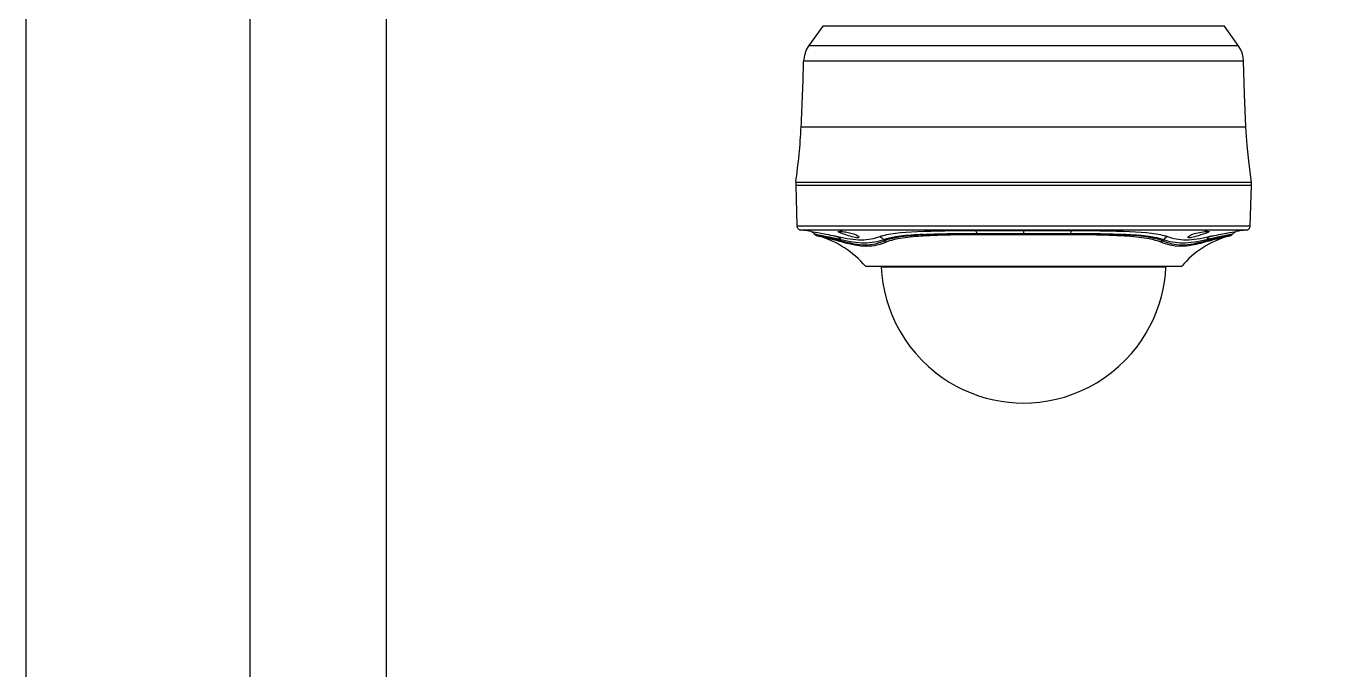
# Model space of a CAD drawing. Header units: millimetres. Extents: x 4 to 3929, y -454 to 587.
# Drawn here: x 798.4 to 877.5, y 51.2 to 90.3 of the extents above; entities that cross this region are included whole.
import ezdxf

# ---------------------------------------------------------------- set-up
doc = ezdxf.new("R2010")
doc.units = ezdxf.units.MM
doc.header["$LTSCALE"] = 10
doc.layers.add('CZ-SYMB', color=2, linetype='Continuous')
doc.layers.add('CZ-TABL-LIN1', color=4, linetype='Continuous')

msp = doc.modelspace()

# ---------------------------------------------------------------- linework, layer by layer
at = {"layer": 'CZ-SYMB'}
for p, q in [((846.842, 90.336), (845.999, 89.155)), ((872.097, 89.155), (871.253, 90.336)), ((845.197, 80.656), (845.277, 78.177)), ((845.199, 80.83), (845.199, 80.656)), ((872.819, 78.177), (872.899, 80.656)), ((872.897, 80.656), (872.897, 80.83)), ((846.616, 77.551), (846.6, 77.555)), ((847.86, 77.867), (847.9, 77.834)), ((870.195, 77.834), (870.235, 77.867)), ((871.506, 77.558), (871.496, 77.555)), ((847.937, 77.338), (847.963, 77.279)), ((850.548, 77.338), (850.588, 77.279)), ((867.547, 77.338), (867.507, 77.279)), ((870.158, 77.338), (870.133, 77.279)), ((850.398, 75.722), (850.4, 75.68)), ((867.696, 75.68), (867.698, 75.722))]:
    msp.add_line(p, q, dxfattribs=at)
for points in [[(871.253, 90.336), (871.235, 90.336), (871.181, 90.336), (871.092, 90.336), (870.968, 90.336), (870.808, 90.336), (870.614, 90.336), (870.386, 90.336), (870.125, 90.336), (869.831, 90.336), (869.506, 90.336), (869.15, 90.336), (868.764, 90.336), (868.35, 90.336), (867.909, 90.336), (867.441, 90.336), (866.949, 90.336), (866.434, 90.336), (865.897, 90.336), (865.34, 90.336), (864.765, 90.336), (864.173, 90.336), (863.565, 90.336), (862.945, 90.336), (862.313, 90.336), (861.671, 90.336), (861.022, 90.336), (860.367, 90.336), (859.708, 90.336), (859.048, 90.336), (858.387, 90.336), (857.728, 90.336), (857.073, 90.336), (856.424, 90.336), (855.782, 90.336), (855.15, 90.336), (854.53, 90.336), (853.923, 90.336), (853.331, 90.336), (852.755, 90.336), (852.198, 90.336), (851.661, 90.336), (851.146, 90.336), (850.654, 90.336), (850.187, 90.336), (849.745, 90.336), (849.331, 90.336), (848.945, 90.336), (848.589, 90.336), (848.264, 90.336), (847.97, 90.336), (847.709, 90.336), (847.481, 90.336), (847.287, 90.336), (847.128, 90.336), (847.003, 90.336), (846.914, 90.336), (846.86, 90.336), (846.842, 90.336)], [(845.999, 89.155), (845.864, 88.932), (845.765, 88.696), (845.703, 88.448), (845.677, 88.188)], [(845.999, 89.155), (846.015, 89.155), (846.062, 89.155), (846.141, 89.155), (846.251, 89.155), (846.391, 89.155), (846.561, 89.155), (846.762, 89.155), (846.992, 89.155), (847.252, 89.155), (847.54, 89.155), (847.856, 89.155), (848.199, 89.155), (848.568, 89.155), (848.961, 89.155), (849.379, 89.155), (849.821, 89.155), (850.285, 89.155), (850.77, 89.155), (851.275, 89.155), (851.799, 89.155), (852.34, 89.155), (852.897, 89.155), (853.469, 89.155), (854.054, 89.155), (854.652, 89.155), (855.26, 89.155), (855.877, 89.155), (856.502, 89.155), (857.133, 89.155), (857.769, 89.155), (858.407, 89.155), (859.048, 89.155), (859.688, 89.155), (860.327, 89.155), (860.962, 89.155), (861.593, 89.155), (862.218, 89.155), (862.835, 89.155), (863.444, 89.155), (864.041, 89.155), (864.627, 89.155), (865.198, 89.155), (865.756, 89.155), (866.297, 89.155), (866.82, 89.155), (867.325, 89.155), (867.81, 89.155), (868.274, 89.155), (868.716, 89.155), (869.134, 89.155), (869.528, 89.155), (869.896, 89.155), (870.239, 89.155), (870.555, 89.155), (870.843, 89.155), (871.103, 89.155), (871.364, 89.155), (871.586, 89.155), (871.768, 89.155), (871.911, 89.155), (872.014, 89.155), (872.075, 89.155), (872.096, 89.155)], [(872.418, 88.188), (872.392, 88.448), (872.33, 88.696), (872.231, 88.932), (872.096, 89.155)], [(872.418, 88.188), (872.403, 88.188), (872.358, 88.188), (872.285, 88.188), (872.185, 88.188), (872.06, 88.188), (871.911, 88.188), (871.741, 88.188), (871.551, 88.188), (871.343, 88.188), (871.119, 88.188), (870.879, 88.188), (870.627, 88.188), (870.37, 88.188), (870.091, 88.188), (869.791, 88.188), (869.467, 88.188), (869.121, 88.188), (868.751, 88.188), (868.358, 88.188), (867.941, 88.188), (867.501, 88.188), (867.038, 88.188), (866.552, 88.188), (866.044, 88.188), (865.516, 88.188), (864.967, 88.188), (864.399, 88.188), (863.813, 88.188), (863.212, 88.188), (862.596, 88.188), (861.968, 88.188), (861.33, 88.188), (860.684, 88.188), (860.032, 88.188), (859.376, 88.188), (858.719, 88.188), (858.063, 88.188), (857.411, 88.188), (856.765, 88.188), (856.127, 88.188), (855.499, 88.188), (854.883, 88.188), (854.282, 88.188), (853.697, 88.188), (853.129, 88.188), (852.58, 88.188), (852.051, 88.188), (851.543, 88.188), (851.057, 88.188), (850.594, 88.188), (850.154, 88.188), (849.737, 88.188), (849.344, 88.188), (848.974, 88.188), (848.628, 88.188), (848.305, 88.188), (848.004, 88.188), (847.725, 88.188), (847.468, 88.188), (847.216, 88.188), (846.976, 88.188), (846.752, 88.188), (846.544, 88.188), (846.354, 88.188), (846.184, 88.188), (846.035, 88.188), (845.91, 88.188), (845.811, 88.188), (845.737, 88.188), (845.692, 88.188), (845.677, 88.188)], [(872.566, 84.206), (872.478, 86.197), (872.418, 88.189)], [(845.529, 84.206), (845.547, 84.206), (845.601, 84.206), (845.691, 84.206), (845.815, 84.206), (845.975, 84.206), (846.17, 84.206), (846.399, 84.206), (846.661, 84.206), (846.956, 84.206), (847.283, 84.206), (847.642, 84.206), (848.03, 84.206), (848.448, 84.206), (848.894, 84.206), (849.367, 84.206), (849.865, 84.206), (850.388, 84.206), (850.934, 84.206), (851.501, 84.206), (852.089, 84.206), (852.695, 84.206), (853.317, 84.206), (853.955, 84.206), (854.606, 84.206), (855.27, 84.206), (855.943, 84.206), (856.624, 84.206), (857.312, 84.206), (858.004, 84.206), (858.7, 84.206), (859.396, 84.206), (860.091, 84.206), (860.783, 84.206), (861.471, 84.206), (862.152, 84.206), (862.826, 84.206), (863.489, 84.206), (864.14, 84.206), (864.778, 84.206), (865.401, 84.206), (866.006, 84.206), (866.594, 84.206), (867.161, 84.206), (867.707, 84.206), (868.23, 84.206), (868.728, 84.206), (869.201, 84.206), (869.647, 84.206), (870.065, 84.206), (870.454, 84.206), (870.812, 84.206), (871.139, 84.206), (871.434, 84.206), (871.697, 84.206), (871.925, 84.206), (872.12, 84.206), (872.28, 84.206), (872.405, 84.206), (872.494, 84.206), (872.548, 84.206), (872.566, 84.206)], [(872.897, 80.83), (872.75, 81.951), (872.64, 83.077), (872.566, 84.206)], [(845.197, 80.656), (845.214, 80.656), (845.268, 80.656), (845.356, 80.656), (845.48, 80.656), (845.639, 80.656), (845.831, 80.656), (846.058, 80.656), (846.319, 80.656), (846.612, 80.656), (846.937, 80.656), (847.293, 80.656), (847.679, 80.656), (848.094, 80.656), (848.538, 80.656), (849.008, 80.656), (849.504, 80.656), (850.025, 80.656), (850.569, 80.656), (851.135, 80.656), (851.721, 80.656), (852.325, 80.656), (852.947, 80.656), (853.585, 80.656), (854.237, 80.656), (854.901, 80.656), (855.576, 80.656), (856.259, 80.656), (856.95, 80.656), (857.646, 80.656), (858.346, 80.656), (859.048, 80.656)], [(845.199, 80.83), (845.216, 80.83), (845.27, 80.83), (845.358, 80.83), (845.482, 80.83), (845.641, 80.83), (845.834, 80.83), (846.061, 80.83), (846.321, 80.83), (846.614, 80.83), (846.939, 80.83), (847.295, 80.83), (847.681, 80.83), (848.096, 80.83), (848.54, 80.83), (849.01, 80.83), (849.506, 80.83), (850.027, 80.83), (850.571, 80.83), (851.136, 80.83), (851.722, 80.83), (852.327, 80.83), (852.949, 80.83), (853.586, 80.83), (854.238, 80.83), (854.902, 80.83), (855.576, 80.83), (856.26, 80.83), (856.951, 80.83), (857.647, 80.83), (858.346, 80.83), (859.048, 80.83), (859.749, 80.83), (860.449, 80.83), (861.145, 80.83), (861.835, 80.83), (862.519, 80.83), (863.193, 80.83), (863.857, 80.83), (864.509, 80.83), (865.147, 80.83), (865.769, 80.83), (866.373, 80.83), (866.959, 80.83), (867.525, 80.83), (868.068, 80.83), (868.589, 80.83), (869.085, 80.83), (869.556, 80.83), (869.999, 80.83), (870.414, 80.83), (870.8, 80.83), (871.156, 80.83), (871.481, 80.83), (871.774, 80.83), (872.034, 80.83), (872.261, 80.83), (872.454, 80.83), (872.613, 80.83), (872.737, 80.83), (872.825, 80.83), (872.879, 80.83), (872.897, 80.83)], [(859.048, 80.656), (859.749, 80.656), (860.449, 80.656), (861.145, 80.656), (861.836, 80.656), (862.519, 80.656), (863.194, 80.656), (863.858, 80.656), (864.51, 80.656), (865.147, 80.656), (865.769, 80.656), (866.374, 80.656), (866.96, 80.656), (867.525, 80.656), (868.069, 80.656), (868.59, 80.656), (869.086, 80.656), (869.557, 80.656), (870, 80.656), (870.416, 80.656), (870.802, 80.656), (871.158, 80.656), (871.483, 80.656), (871.776, 80.656), (872.036, 80.656), (872.263, 80.656), (872.456, 80.656), (872.615, 80.656), (872.739, 80.656), (872.827, 80.656), (872.881, 80.656), (872.899, 80.656)], [(845.277, 78.178), (845.282, 78.132), (845.295, 78.089), (845.318, 78.046), (845.348, 78.007), (845.385, 77.975), (845.427, 77.95), (845.469, 77.935), (845.515, 77.927)], [(845.277, 78.178), (845.293, 78.178), (845.343, 78.178), (845.426, 78.178), (845.542, 78.178), (845.69, 78.178), (845.87, 78.178), (846.082, 78.178), (846.325, 78.178), (846.599, 78.178), (846.903, 78.178), (847.236, 78.178), (847.598, 78.178), (847.987, 78.178), (848.403, 78.178), (848.844, 78.178), (849.31, 78.178), (849.8, 78.178), (850.312, 78.178), (850.845, 78.178), (851.397, 78.178), (851.968, 78.178), (852.556, 78.178), (853.16, 78.178), (853.778, 78.178), (854.408, 78.178), (855.05, 78.178), (855.702, 78.178), (856.361, 78.178), (857.027, 78.178), (857.698, 78.178), (858.372, 78.178), (859.048, 78.178)], [(859.048, 77.927), (858.552, 77.927), (858.047, 77.927), (857.534, 77.927), (857.012, 77.927), (856.484, 77.927), (855.951, 77.927), (855.413, 77.927), (854.872, 77.927), (854.329, 77.927), (853.787, 77.927), (853.247, 77.927), (852.711, 77.927), (852.181, 77.927), (851.658, 77.927), (851.146, 77.927), (850.645, 77.927), (850.158, 77.927), (849.686, 77.927), (849.233, 77.927), (848.799, 77.927), (848.387, 77.927), (847.998, 77.927), (847.634, 77.927), (847.297, 77.927), (846.986, 77.927), (846.704, 77.927), (846.452, 77.927), (846.229, 77.927), (846.037, 77.927), (845.875, 77.927), (845.743, 77.927), (845.642, 77.927), (845.571, 77.927), (845.529, 77.927), (845.515, 77.927)], [(846.143, 77.841), (846.191, 77.82), (846.254, 77.77), (846.332, 77.692)], [(846.143, 77.841), (846.376, 77.8), (846.538, 77.772), (846.728, 77.739), (846.944, 77.699), (847.186, 77.653), (847.317, 77.627), (847.454, 77.599), (847.525, 77.584), (847.597, 77.569), (847.634, 77.561), (847.671, 77.553), (847.708, 77.545), (847.746, 77.536)], [(846.329, 77.695), (846.399, 77.647), (846.468, 77.599)], [(846.329, 77.694), (846.344, 77.684), (846.353, 77.68), (846.365, 77.676), (846.373, 77.673), (846.382, 77.67)], [(846.382, 77.67), (846.409, 77.64), (846.442, 77.614), (846.468, 77.6)], [(846.382, 77.67), (846.384, 77.669), (846.387, 77.668), (846.39, 77.667), (846.393, 77.666), (846.396, 77.665), (846.399, 77.664), (846.403, 77.663), (846.407, 77.662), (846.411, 77.661), (846.416, 77.659), (846.42, 77.658), (846.425, 77.656), (846.431, 77.655), (846.436, 77.653), (846.442, 77.652), (846.448, 77.65), (846.455, 77.648), (846.462, 77.646), (846.492, 77.638), (846.526, 77.63), (846.551, 77.624), (846.578, 77.618), (846.644, 77.602), (846.718, 77.585), (846.811, 77.563), (846.913, 77.54), (846.965, 77.528), (847.018, 77.515), (847.073, 77.502), (847.131, 77.489), (847.189, 77.475), (847.249, 77.461), (847.313, 77.445), (847.379, 77.429), (847.444, 77.413), (847.511, 77.397), (847.583, 77.379), (847.657, 77.36), (847.693, 77.35), (847.73, 77.341), (847.768, 77.331), (847.805, 77.321), (847.821, 77.317), (847.837, 77.313), (847.86, 77.307), (847.882, 77.301), (847.905, 77.295), (847.928, 77.289), (847.945, 77.284), (847.963, 77.279)], [(847.937, 77.338), (847.924, 77.341), (847.911, 77.343), (847.884, 77.35), (847.857, 77.357), (847.818, 77.366), (847.78, 77.375), (847.705, 77.392), (847.631, 77.409), (847.49, 77.44), (847.357, 77.469), (847.112, 77.519), (846.899, 77.561), (846.719, 77.596), (846.572, 77.626), (846.511, 77.639), (846.459, 77.65), (846.439, 77.655), (846.421, 77.659), (846.401, 77.665), (846.382, 77.67)], [(846.468, 77.599), (846.545, 77.572), (846.64, 77.544)], [(848.039, 77.188), (847.96, 77.21), (847.882, 77.232), (847.812, 77.251), (847.743, 77.269), (847.606, 77.305), (847.475, 77.338), (847.236, 77.398), (847.026, 77.448), (846.933, 77.471), (846.848, 77.492), (846.772, 77.51), (846.704, 77.527), (846.616, 77.551)], [(847.746, 77.536), (847.844, 77.515), (847.942, 77.494), (848.038, 77.474), (848.132, 77.455), (848.318, 77.42), (848.5, 77.391), (848.677, 77.367), (848.849, 77.349), (849.017, 77.338), (849.179, 77.335), (849.337, 77.339), (849.49, 77.349), (849.638, 77.367), (849.782, 77.39), (849.92, 77.42), (850.054, 77.455), (850.119, 77.474), (850.182, 77.494), (850.245, 77.515), (850.308, 77.536)], [(847.746, 77.536), (847.856, 77.457), (847.937, 77.338)], [(847.852, 77.845), (847.907, 77.844), (847.974, 77.84), (848.052, 77.833), (848.138, 77.823), (848.219, 77.812), (848.303, 77.799), (848.388, 77.783), (848.473, 77.765), (848.628, 77.725), (848.768, 77.678), (848.877, 77.632), (848.961, 77.585), (849.011, 77.547), (849.039, 77.513), (849.046, 77.487), (849.034, 77.467), (849.004, 77.456), (848.956, 77.452), (848.889, 77.457), (848.809, 77.471), (848.719, 77.492), (848.621, 77.519), (848.52, 77.549), (848.416, 77.582), (848.314, 77.616), (848.213, 77.65), (848.118, 77.683), (848.03, 77.714), (847.951, 77.742), (847.884, 77.767), (847.83, 77.789), (847.791, 77.808), (847.77, 77.824), (847.771, 77.835), (847.798, 77.843), (847.852, 77.845)], [(848.028, 77.834), (847.984, 77.834), (847.959, 77.834), (847.938, 77.834), (847.921, 77.834), (847.909, 77.834), (847.902, 77.834), (847.9, 77.834)], [(850.308, 77.536), (850.319, 77.541), (850.331, 77.545), (850.343, 77.549), (850.355, 77.553), (850.379, 77.561), (850.404, 77.569), (850.454, 77.584), (850.507, 77.599), (850.617, 77.627), (850.733, 77.653), (850.986, 77.699), (851.264, 77.739), (851.566, 77.772), (851.892, 77.8), (852.24, 77.823), (852.609, 77.842), (852.997, 77.857), (853.403, 77.87), (853.613, 77.875), (853.826, 77.879), (854.043, 77.883), (854.264, 77.887), (854.568, 77.891), (854.877, 77.894), (855.187, 77.896), (855.502, 77.898), (855.816, 77.899), (856.132, 77.899)], [(850.308, 77.536), (850.441, 77.457), (850.548, 77.338)], [(852.97, 77.66), (852.864, 77.655), (852.759, 77.649), (852.672, 77.645), (852.585, 77.64), (852.4, 77.628), (852.221, 77.616), (852.047, 77.602), (851.879, 77.587), (851.717, 77.57), (851.561, 77.552), (851.268, 77.511), (851.001, 77.462), (850.877, 77.434), (850.761, 77.404), (850.705, 77.389), (850.651, 77.372), (850.599, 77.355), (850.548, 77.338)], [(850.588, 77.279), (850.653, 77.305), (850.719, 77.33), (850.771, 77.348), (850.825, 77.365), (850.924, 77.394), (851.028, 77.421), (851.289, 77.479), (851.576, 77.528), (851.774, 77.555), (851.983, 77.58), (852.103, 77.593), (852.227, 77.605), (852.425, 77.623), (852.631, 77.638), (852.799, 77.649), (852.97, 77.66)], [(853.059, 77.57), (852.931, 77.562), (852.805, 77.554), (852.682, 77.545), (852.561, 77.536), (852.442, 77.526), (852.326, 77.515), (852.156, 77.498), (851.993, 77.479), (851.834, 77.459), (851.681, 77.437), (851.396, 77.388), (851.136, 77.33), (851.015, 77.299), (850.902, 77.264), (850.847, 77.246), (850.795, 77.228), (850.745, 77.208), (850.696, 77.188)], [(852.97, 77.66), (852.984, 77.661), (852.998, 77.661), (853.017, 77.662), (853.036, 77.663), (853.06, 77.664), (853.083, 77.666), (853.112, 77.667), (853.141, 77.668), (853.175, 77.67), (853.209, 77.672), (853.248, 77.673), (853.287, 77.675), (853.331, 77.677), (853.375, 77.679), (853.425, 77.681), (853.475, 77.683), (853.53, 77.685), (853.585, 77.687), (853.646, 77.689), (853.707, 77.691), (853.802, 77.694), (853.898, 77.697), (853.995, 77.7), (854.094, 77.702), (854.193, 77.705), (854.294, 77.707), (854.396, 77.709), (854.499, 77.711), (854.544, 77.712), (854.59, 77.713), (854.635, 77.714), (854.68, 77.714), (854.725, 77.715), (854.77, 77.716), (854.815, 77.717), (854.859, 77.717), (854.904, 77.718), (854.948, 77.718), (854.992, 77.719), (855.037, 77.72), (855.08, 77.72), (855.124, 77.721), (855.168, 77.721), (855.211, 77.722), (855.255, 77.722), (855.298, 77.722), (855.341, 77.723), (855.384, 77.723), (855.427, 77.724), (855.469, 77.724), (855.511, 77.724), (855.554, 77.725), (855.596, 77.725), (855.638, 77.725), (855.679, 77.725), (855.721, 77.725), (855.762, 77.726), (855.803, 77.726), (855.844, 77.726), (855.885, 77.726), (855.925, 77.726), (855.966, 77.726), (856.006, 77.726), (856.046, 77.726), (856.085, 77.727), (856.125, 77.727), (856.164, 77.727), (856.203, 77.727)], [(852.97, 77.66), (853.01, 77.604), (853.059, 77.57)], [(856.234, 77.644), (856.216, 77.644), (856.197, 77.644), (856.179, 77.644), (856.16, 77.644), (856.142, 77.644), (856.124, 77.644), (856.105, 77.644), (856.087, 77.644), (856.068, 77.644), (856.05, 77.644), (856.032, 77.644), (856.013, 77.644), (855.995, 77.644), (855.976, 77.644), (855.958, 77.644), (855.94, 77.643), (855.921, 77.643), (855.903, 77.643), (855.885, 77.643), (855.866, 77.643), (855.848, 77.643), (855.829, 77.643), (855.811, 77.643), (855.793, 77.643), (855.774, 77.643), (855.756, 77.643), (855.738, 77.643), (855.719, 77.642), (855.701, 77.642), (855.683, 77.642), (855.664, 77.642), (855.646, 77.642), (855.628, 77.642), (855.609, 77.642), (855.591, 77.641), (855.573, 77.641), (855.555, 77.641), (855.536, 77.641), (855.518, 77.641), (855.5, 77.641), (855.481, 77.641), (855.463, 77.64), (855.445, 77.64), (855.427, 77.64), (855.408, 77.64), (855.39, 77.64), (855.372, 77.64), (855.354, 77.639), (855.335, 77.639), (855.317, 77.639), (855.299, 77.639), (855.281, 77.639), (855.263, 77.638), (855.245, 77.638), (855.226, 77.638), (855.208, 77.638), (855.19, 77.637), (855.172, 77.637), (855.154, 77.637), (855.136, 77.637), (855.118, 77.636), (855.099, 77.636), (855.081, 77.636), (855.063, 77.636), (855.045, 77.635), (855.027, 77.635), (855.009, 77.635), (854.991, 77.635), (854.973, 77.634), (854.955, 77.634), (854.937, 77.634), (854.919, 77.634), (854.901, 77.633), (854.883, 77.633), (854.865, 77.633), (854.847, 77.632), (854.829, 77.632), (854.811, 77.632), (854.793, 77.631), (854.775, 77.631), (854.757, 77.631), (854.739, 77.63), (854.721, 77.63), (854.704, 77.63), (854.686, 77.629), (854.668, 77.629), (854.65, 77.629), (854.632, 77.628), (854.614, 77.628), (854.597, 77.627), (854.579, 77.627), (854.561, 77.627), (854.524, 77.626), (854.488, 77.625), (854.451, 77.624), (854.415, 77.623), (854.379, 77.622), (854.342, 77.622), (854.306, 77.621), (854.27, 77.62), (854.234, 77.619), (854.199, 77.618), (854.163, 77.617), (854.128, 77.616), (854.092, 77.615), (854.057, 77.614), (854.022, 77.612), (853.987, 77.611), (853.952, 77.61), (853.917, 77.609), (853.882, 77.608), (853.848, 77.607), (853.813, 77.605), (853.779, 77.604), (853.745, 77.603), (853.711, 77.602), (853.677, 77.6), (853.643, 77.599), (853.609, 77.597), (853.576, 77.596), (853.542, 77.595), (853.509, 77.593), (853.476, 77.592), (853.443, 77.59), (853.41, 77.589), (853.378, 77.587), (853.345, 77.586), (853.313, 77.584), (853.28, 77.582), (853.248, 77.581), (853.216, 77.579), (853.184, 77.577), (853.153, 77.576), (853.121, 77.574), (853.09, 77.572), (853.059, 77.57)], [(856.132, 77.899), (856.157, 77.899), (856.182, 77.899), (856.211, 77.899), (856.24, 77.899), (856.272, 77.899), (856.305, 77.899), (856.341, 77.899), (856.378, 77.899), (856.418, 77.899), (856.458, 77.899), (856.502, 77.899), (856.546, 77.899), (856.593, 77.899), (856.641, 77.899), (856.692, 77.899), (856.743, 77.899), (856.798, 77.899), (856.853, 77.899), (856.959, 77.899), (857.064, 77.899), (857.16, 77.899), (857.256, 77.899), (857.342, 77.899), (857.428, 77.899), (857.504, 77.899), (857.581, 77.899), (857.634, 77.899), (857.688, 77.899), (857.742, 77.899), (857.795, 77.899), (857.848, 77.899), (857.902, 77.899), (857.955, 77.899), (858.008, 77.899), (858.061, 77.899), (858.114, 77.899), (858.166, 77.899), (858.219, 77.899), (858.272, 77.899), (858.324, 77.899), (858.376, 77.899), (858.429, 77.899), (858.481, 77.899), (858.533, 77.899), (858.585, 77.899), (858.637, 77.899), (858.688, 77.899), (858.74, 77.899), (858.792, 77.899), (858.843, 77.899), (858.894, 77.899), (858.946, 77.899), (858.997, 77.899), (859.048, 77.899)], [(856.132, 77.899), (856.171, 77.843), (856.203, 77.727)], [(856.203, 77.727), (856.229, 77.727), (856.256, 77.727), (856.285, 77.727), (856.314, 77.727), (856.346, 77.727), (856.378, 77.727), (856.414, 77.727), (856.449, 77.727), (856.487, 77.727), (856.525, 77.727), (856.566, 77.727), (856.607, 77.727), (856.651, 77.727), (856.695, 77.727), (856.742, 77.727), (856.789, 77.727), (856.839, 77.727), (856.889, 77.727), (856.942, 77.727), (856.995, 77.727), (857.051, 77.727), (857.107, 77.727), (857.166, 77.727), (857.226, 77.727), (857.288, 77.727), (857.35, 77.727), (857.415, 77.727), (857.48, 77.727), (857.548, 77.727), (857.617, 77.727), (857.687, 77.727), (857.758, 77.727), (857.826, 77.727), (857.895, 77.727), (857.962, 77.727), (858.028, 77.727), (858.093, 77.727), (858.157, 77.727), (858.22, 77.727), (858.283, 77.727), (858.343, 77.727), (858.404, 77.727), (858.463, 77.727), (858.522, 77.727), (858.578, 77.727), (858.635, 77.727), (858.689, 77.727), (858.744, 77.727), (858.797, 77.727), (858.849, 77.727), (858.9, 77.727), (858.951, 77.727), (858.999, 77.727), (859.048, 77.727)], [(856.203, 77.727), (856.217, 77.674), (856.234, 77.644)], [(859.048, 77.644), (859.021, 77.644), (858.995, 77.644), (858.968, 77.644), (858.942, 77.644), (858.915, 77.644), (858.888, 77.644), (858.862, 77.644), (858.835, 77.644), (858.808, 77.644), (858.781, 77.644), (858.755, 77.644), (858.728, 77.644), (858.701, 77.644), (858.674, 77.644), (858.647, 77.644), (858.62, 77.644), (858.593, 77.644), (858.566, 77.644), (858.539, 77.644), (858.512, 77.644), (858.485, 77.644), (858.458, 77.644), (858.431, 77.644), (858.404, 77.644), (858.377, 77.644), (858.349, 77.644), (858.322, 77.644), (858.295, 77.644), (858.268, 77.644), (858.24, 77.644), (858.213, 77.644), (858.186, 77.644), (858.158, 77.644), (858.131, 77.644), (858.103, 77.644), (858.076, 77.644), (858.048, 77.644), (858.021, 77.644), (857.993, 77.644), (857.965, 77.644), (857.938, 77.644), (857.91, 77.644), (857.882, 77.644), (857.855, 77.644), (857.827, 77.644), (857.799, 77.644), (857.771, 77.644), (857.744, 77.644), (857.716, 77.644), (857.688, 77.644), (857.66, 77.644), (857.632, 77.644), (857.588, 77.644), (857.544, 77.644), (857.471, 77.644), (857.398, 77.644), (857.296, 77.644), (857.194, 77.644), (857.062, 77.644), (856.93, 77.644), (856.853, 77.644), (856.776, 77.644), (856.707, 77.644), (856.638, 77.644), (856.576, 77.644), (856.514, 77.644), (856.46, 77.644), (856.406, 77.644), (856.359, 77.644), (856.312, 77.644), (856.273, 77.644), (856.234, 77.644)], [(859.048, 78.178), (859.723, 78.178), (860.397, 78.178), (861.068, 78.178), (861.734, 78.178), (862.394, 78.178), (863.045, 78.178), (863.687, 78.178), (864.318, 78.178), (864.935, 78.178), (865.539, 78.178), (866.127, 78.178), (866.698, 78.178), (867.251, 78.178), (867.784, 78.178), (868.296, 78.178), (868.785, 78.178), (869.251, 78.178), (869.692, 78.178), (870.108, 78.178), (870.497, 78.178), (870.859, 78.178), (871.192, 78.178), (871.496, 78.178), (871.77, 78.178), (872.014, 78.178), (872.225, 78.178), (872.405, 78.178), (872.553, 78.178), (872.669, 78.178), (872.752, 78.178), (872.802, 78.178), (872.819, 78.178)], [(872.581, 77.927), (872.567, 77.927), (872.524, 77.927), (872.453, 77.927), (872.352, 77.927), (872.22, 77.927), (872.058, 77.927), (871.866, 77.927), (871.643, 77.927), (871.39, 77.927), (871.109, 77.927), (870.798, 77.927), (870.46, 77.927), (870.096, 77.927), (869.708, 77.927), (869.296, 77.927), (868.862, 77.927), (868.409, 77.927), (867.937, 77.927), (867.45, 77.927), (866.949, 77.927), (866.436, 77.927), (865.914, 77.927), (865.384, 77.927), (864.847, 77.927), (864.308, 77.927), (863.766, 77.927), (863.223, 77.927), (862.682, 77.927), (862.144, 77.927), (861.611, 77.927), (861.083, 77.927), (860.561, 77.927), (860.048, 77.927), (859.543, 77.927), (859.048, 77.927)], [(859.048, 77.899), (859.07, 77.899), (859.092, 77.899), (859.124, 77.899), (859.156, 77.899), (859.198, 77.899), (859.24, 77.899), (859.292, 77.899), (859.344, 77.899), (859.407, 77.899), (859.469, 77.899), (859.542, 77.899), (859.615, 77.899), (859.699, 77.899), (859.782, 77.899), (859.882, 77.899), (859.981, 77.899), (860.076, 77.899), (860.17, 77.899), (860.259, 77.899), (860.348, 77.899), (860.431, 77.899), (860.515, 77.899), (860.565, 77.899), (860.616, 77.899), (860.667, 77.899), (860.718, 77.899), (860.77, 77.899), (860.821, 77.899), (860.872, 77.899), (860.923, 77.899), (860.975, 77.899), (861.026, 77.899), (861.078, 77.899), (861.129, 77.899), (861.181, 77.899), (861.233, 77.899), (861.285, 77.899), (861.337, 77.899), (861.388, 77.899), (861.44, 77.899), (861.493, 77.899), (861.545, 77.899), (861.597, 77.899), (861.649, 77.899), (861.701, 77.899), (861.754, 77.899), (861.806, 77.899), (861.858, 77.899), (861.911, 77.899), (861.963, 77.899)], [(859.048, 77.899), (859.048, 77.843), (859.048, 77.727)], [(859.048, 77.727), (859.048, 77.674), (859.048, 77.644)], [(859.048, 77.727), (859.075, 77.727), (859.102, 77.727), (859.13, 77.727), (859.157, 77.727), (859.186, 77.727), (859.214, 77.727), (859.243, 77.727), (859.273, 77.727), (859.303, 77.727), (859.332, 77.727), (859.363, 77.727), (859.394, 77.727), (859.425, 77.727), (859.456, 77.727), (859.488, 77.727), (859.52, 77.727), (859.553, 77.727), (859.586, 77.727), (859.619, 77.727), (859.653, 77.727), (859.687, 77.727), (859.721, 77.727), (859.755, 77.727), (859.79, 77.727), (859.826, 77.727), (859.861, 77.727), (859.897, 77.727), (859.934, 77.727), (859.97, 77.727), (860.007, 77.727), (860.045, 77.727), (860.083, 77.727), (860.121, 77.727), (860.159, 77.727), (860.198, 77.727), (860.237, 77.727), (860.276, 77.727), (860.316, 77.727), (860.356, 77.727), (860.397, 77.727), (860.438, 77.727), (860.479, 77.727), (860.579, 77.727), (860.679, 77.727), (860.773, 77.727), (860.867, 77.727), (860.954, 77.727), (861.041, 77.727), (861.121, 77.727), (861.201, 77.727), (861.275, 77.727), (861.349, 77.727), (861.416, 77.727), (861.484, 77.727), (861.544, 77.727), (861.605, 77.727), (861.659, 77.727), (861.714, 77.727), (861.762, 77.727), (861.809, 77.727), (861.851, 77.727), (861.892, 77.727)], [(861.861, 77.644), (861.836, 77.644), (861.811, 77.644), (861.783, 77.644), (861.754, 77.644), (861.722, 77.644), (861.69, 77.644), (861.655, 77.644), (861.62, 77.644), (861.581, 77.644), (861.542, 77.644), (861.5, 77.644), (861.458, 77.644), (861.413, 77.644), (861.367, 77.644), (861.318, 77.644), (861.27, 77.644), (861.218, 77.644), (861.165, 77.644), (861.062, 77.644), (860.958, 77.644), (860.865, 77.644), (860.772, 77.644), (860.69, 77.644), (860.607, 77.644), (860.535, 77.644), (860.463, 77.644), (860.407, 77.644), (860.352, 77.644), (860.296, 77.644), (860.241, 77.644), (860.185, 77.644), (860.13, 77.644), (860.075, 77.644), (860.02, 77.644), (859.965, 77.644), (859.91, 77.644), (859.855, 77.644), (859.8, 77.644), (859.746, 77.644), (859.691, 77.644), (859.637, 77.644), (859.583, 77.644), (859.529, 77.644), (859.475, 77.644), (859.421, 77.644), (859.367, 77.644), (859.314, 77.644), (859.26, 77.644), (859.207, 77.644), (859.154, 77.644), (859.101, 77.644), (859.048, 77.644)], [(861.892, 77.727), (861.878, 77.674), (861.861, 77.644)], [(864.976, 77.574), (864.959, 77.575), (864.942, 77.576), (864.925, 77.577), (864.908, 77.577), (864.891, 77.578), (864.874, 77.579), (864.857, 77.58), (864.84, 77.581), (864.823, 77.582), (864.805, 77.583), (864.788, 77.584), (864.771, 77.585), (864.753, 77.585), (864.736, 77.586), (864.718, 77.587), (864.701, 77.588), (864.683, 77.589), (864.666, 77.59), (864.648, 77.59), (864.63, 77.591), (864.612, 77.592), (864.595, 77.593), (864.577, 77.594), (864.559, 77.594), (864.541, 77.595), (864.523, 77.596), (864.505, 77.597), (864.487, 77.597), (864.469, 77.598), (864.451, 77.599), (864.433, 77.6), (864.415, 77.6), (864.396, 77.601), (864.378, 77.602), (864.36, 77.602), (864.341, 77.603), (864.323, 77.604), (864.305, 77.605), (864.286, 77.605), (864.268, 77.606), (864.249, 77.607), (864.231, 77.607), (864.212, 77.608), (864.193, 77.608), (864.175, 77.609), (864.156, 77.61), (864.137, 77.61), (864.119, 77.611), (864.1, 77.612), (864.081, 77.612), (864.062, 77.613), (864.043, 77.613), (864.024, 77.614), (864.005, 77.615), (863.986, 77.615), (863.967, 77.616), (863.948, 77.616), (863.929, 77.617), (863.91, 77.617), (863.89, 77.618), (863.871, 77.618), (863.852, 77.619), (863.832, 77.619), (863.813, 77.62), (863.794, 77.62), (863.774, 77.621), (863.755, 77.621), (863.735, 77.622), (863.716, 77.622), (863.696, 77.623), (863.677, 77.623), (863.657, 77.624), (863.638, 77.624), (863.618, 77.625), (863.598, 77.625), (863.578, 77.626), (863.559, 77.626), (863.539, 77.627), (863.519, 77.627), (863.499, 77.627), (863.461, 77.628), (863.423, 77.629), (863.385, 77.63), (863.346, 77.631), (863.308, 77.631), (863.269, 77.632), (863.231, 77.633), (863.192, 77.633), (863.154, 77.634), (863.115, 77.635), (863.076, 77.635), (863.037, 77.636), (862.999, 77.636), (862.96, 77.637), (862.921, 77.637), (862.882, 77.638), (862.843, 77.638), (862.804, 77.639), (862.765, 77.639), (862.726, 77.64), (862.687, 77.64), (862.648, 77.64), (862.609, 77.641), (862.569, 77.641), (862.53, 77.641), (862.491, 77.642), (862.452, 77.642), (862.412, 77.642), (862.373, 77.642), (862.334, 77.643), (862.295, 77.643), (862.255, 77.643), (862.216, 77.643), (862.176, 77.643), (862.137, 77.644), (862.098, 77.644), (862.058, 77.644), (862.019, 77.644), (861.98, 77.644), (861.94, 77.644), (861.901, 77.644), (861.861, 77.644)], [(861.963, 77.899), (861.924, 77.843), (861.892, 77.727)], [(861.892, 77.727), (861.912, 77.727), (861.932, 77.727), (861.953, 77.727), (861.973, 77.727), (861.993, 77.727), (862.013, 77.727), (862.033, 77.726), (862.054, 77.726), (862.074, 77.726), (862.094, 77.726), (862.115, 77.726), (862.135, 77.726), (862.155, 77.726), (862.176, 77.726), (862.196, 77.726), (862.217, 77.726), (862.237, 77.726), (862.258, 77.726), (862.278, 77.726), (862.299, 77.726), (862.319, 77.726), (862.34, 77.726), (862.36, 77.725), (862.381, 77.725), (862.402, 77.725), (862.422, 77.725), (862.443, 77.725), (862.464, 77.725), (862.485, 77.725), (862.505, 77.725), (862.526, 77.725), (862.547, 77.724), (862.568, 77.724), (862.588, 77.724), (862.609, 77.724), (862.63, 77.724), (862.651, 77.724), (862.672, 77.724), (862.693, 77.723), (862.714, 77.723), (862.735, 77.723), (862.756, 77.723), (862.777, 77.723), (862.798, 77.722), (862.819, 77.722), (862.84, 77.722), (862.861, 77.722), (862.882, 77.722), (862.903, 77.721), (862.924, 77.721), (862.945, 77.721), (862.966, 77.721), (862.987, 77.72), (863.008, 77.72), (863.029, 77.72), (863.05, 77.72), (863.072, 77.719), (863.093, 77.719), (863.114, 77.719), (863.135, 77.719), (863.156, 77.718), (863.178, 77.718), (863.199, 77.718), (863.22, 77.717), (863.241, 77.717), (863.263, 77.717), (863.284, 77.717), (863.305, 77.716), (863.326, 77.716), (863.348, 77.715), (863.369, 77.715), (863.39, 77.715), (863.412, 77.714), (863.433, 77.714), (863.454, 77.714), (863.475, 77.713), (863.497, 77.713), (863.518, 77.713), (863.54, 77.712), (863.561, 77.712), (863.609, 77.711), (863.658, 77.71), (863.705, 77.709), (863.752, 77.708), (863.799, 77.707), (863.845, 77.706), (863.89, 77.705), (863.936, 77.704), (863.98, 77.703), (864.024, 77.702), (864.068, 77.7), (864.111, 77.699), (864.153, 77.698), (864.196, 77.697), (864.237, 77.696), (864.278, 77.694), (864.319, 77.693), (864.359, 77.692), (864.399, 77.691), (864.438, 77.689), (864.477, 77.688), (864.515, 77.687), (864.553, 77.685), (864.59, 77.684), (864.627, 77.682), (864.663, 77.681), (864.699, 77.68), (864.735, 77.678), (864.769, 77.677), (864.804, 77.675), (864.838, 77.674), (864.872, 77.672), (864.905, 77.671), (864.938, 77.669), (864.97, 77.668), (865.002, 77.666), (865.033, 77.665), (865.064, 77.663)], [(861.963, 77.899), (862.121, 77.899), (862.279, 77.899), (862.437, 77.899), (862.593, 77.898), (862.751, 77.897), (862.907, 77.896), (863.063, 77.895), (863.218, 77.894), (863.373, 77.892), (863.526, 77.891), (863.679, 77.889), (863.831, 77.887), (864.272, 77.879), (864.698, 77.87), (865.101, 77.857), (865.487, 77.842), (865.855, 77.823), (866.203, 77.8), (866.529, 77.772), (866.832, 77.739), (867.11, 77.7), (867.362, 77.653), (867.479, 77.627), (867.589, 77.599), (867.641, 77.584), (867.692, 77.569), (867.716, 77.561), (867.74, 77.553), (867.764, 77.545), (867.788, 77.536)], [(865.064, 77.663), (865.024, 77.608), (864.976, 77.574)], [(867.4, 77.188), (867.348, 77.209), (867.294, 77.23), (867.243, 77.248), (867.189, 77.266), (867.074, 77.301), (866.951, 77.333), (866.684, 77.391), (866.391, 77.441), (866.235, 77.463), (866.073, 77.483), (865.904, 77.501), (865.729, 77.519), (865.547, 77.535), (865.358, 77.549), (865.169, 77.562), (864.976, 77.574)], [(865.064, 77.663), (865.159, 77.658), (865.252, 77.652), (865.355, 77.645), (865.457, 77.638), (865.645, 77.624), (865.827, 77.609), (866.004, 77.592), (866.174, 77.574), (866.338, 77.554), (866.496, 77.532), (866.791, 77.482), (867.059, 77.424), (867.182, 77.392), (867.298, 77.357), (867.353, 77.339), (867.406, 77.32), (867.457, 77.3), (867.507, 77.279)], [(867.547, 77.338), (867.532, 77.343), (867.517, 77.348), (867.503, 77.353), (867.488, 77.358), (867.457, 77.368), (867.426, 77.378), (867.363, 77.396), (867.297, 77.414), (867.158, 77.448), (867.009, 77.478), (866.685, 77.531), (866.327, 77.575), (866.205, 77.588), (866.08, 77.599), (865.907, 77.614), (865.729, 77.627), (865.569, 77.637), (865.404, 77.647), (865.235, 77.655), (865.064, 77.663)], [(867.788, 77.536), (867.654, 77.457), (867.547, 77.338)], [(867.788, 77.536), (867.85, 77.515), (867.913, 77.494), (867.977, 77.474), (868.042, 77.455), (868.176, 77.42), (868.314, 77.391), (868.457, 77.367), (868.605, 77.349), (868.758, 77.338), (868.916, 77.335), (869.079, 77.339), (869.247, 77.349), (869.419, 77.367), (869.595, 77.39), (869.777, 77.42), (869.963, 77.455), (870.057, 77.474), (870.153, 77.494), (870.251, 77.515), (870.349, 77.536)], [(870.243, 77.845), (870.285, 77.844), (870.314, 77.84), (870.327, 77.833), (870.325, 77.823), (870.311, 77.812), (870.287, 77.799), (870.251, 77.783), (870.206, 77.765), (870.097, 77.725), (869.964, 77.678), (869.828, 77.632), (869.686, 77.585), (869.568, 77.547), (869.452, 77.513), (869.355, 77.487), (869.267, 77.467), (869.191, 77.456), (869.129, 77.452), (869.083, 77.457), (869.056, 77.471), (869.049, 77.492), (869.06, 77.519), (869.087, 77.549), (869.13, 77.582), (869.188, 77.616), (869.258, 77.65), (869.34, 77.683), (869.431, 77.714), (869.529, 77.742), (869.631, 77.767), (869.74, 77.789), (869.848, 77.808), (869.961, 77.824), (870.065, 77.835), (870.164, 77.843), (870.243, 77.845)], [(871.496, 77.555), (871.301, 77.505), (871.154, 77.469), (870.982, 77.428), (870.785, 77.379), (870.564, 77.324), (870.445, 77.293), (870.321, 77.261), (870.259, 77.244), (870.196, 77.227), (870.126, 77.208), (870.056, 77.188)], [(870.196, 77.834), (870.193, 77.834), (870.186, 77.834), (870.174, 77.834), (870.157, 77.834), (870.136, 77.834), (870.111, 77.834), (870.06, 77.834)], [(870.133, 77.279), (870.143, 77.282), (870.154, 77.285), (870.168, 77.289), (870.182, 77.293), (870.198, 77.297), (870.215, 77.302), (870.235, 77.307), (870.255, 77.312), (870.277, 77.318), (870.3, 77.324), (870.346, 77.336), (870.392, 77.348), (870.426, 77.357), (870.46, 77.365), (870.532, 77.384), (870.602, 77.401), (870.643, 77.411), (870.684, 77.421), (870.8, 77.45), (870.91, 77.476), (871.025, 77.503), (871.132, 77.528), (871.198, 77.543), (871.26, 77.557), (871.309, 77.568), (871.355, 77.579), (871.39, 77.587), (871.422, 77.595), (871.445, 77.6), (871.466, 77.605), (871.481, 77.609), (871.496, 77.612), (871.509, 77.616), (871.523, 77.619), (871.535, 77.622), (871.547, 77.625), (871.559, 77.628), (871.57, 77.63), (871.58, 77.633), (871.59, 77.636), (871.6, 77.638), (871.609, 77.641), (871.618, 77.643), (871.626, 77.645), (871.634, 77.647), (871.642, 77.649), (871.649, 77.651), (871.656, 77.653), (871.662, 77.655), (871.669, 77.657), (871.674, 77.658), (871.68, 77.66)], [(871.68, 77.66), (871.677, 77.659), (871.674, 77.658), (871.671, 77.658), (871.668, 77.657), (871.665, 77.656), (871.662, 77.655), (871.658, 77.654), (871.655, 77.654), (871.652, 77.653), (871.649, 77.652), (871.646, 77.652), (871.643, 77.651), (871.639, 77.65), (871.636, 77.649), (871.633, 77.649), (871.63, 77.648), (871.627, 77.647), (871.624, 77.646), (871.62, 77.646), (871.617, 77.645), (871.614, 77.644), (871.611, 77.644), (871.608, 77.643), (871.605, 77.642), (871.601, 77.642), (871.598, 77.641), (871.595, 77.64), (871.592, 77.64), (871.568, 77.635), (871.542, 77.629), (871.509, 77.623), (871.474, 77.616), (871.44, 77.609), (871.404, 77.602), (871.366, 77.595), (871.326, 77.587), (871.303, 77.583), (871.28, 77.578), (871.216, 77.566), (871.148, 77.552), (871.042, 77.531), (870.928, 77.508), (870.82, 77.486), (870.707, 77.462), (870.657, 77.451), (870.606, 77.44), (870.527, 77.423), (870.446, 77.404), (870.423, 77.399), (870.4, 77.394), (870.376, 77.389), (870.353, 77.383), (870.329, 77.378), (870.305, 77.372), (870.281, 77.367), (870.257, 77.361), (870.233, 77.355), (870.208, 77.349), (870.183, 77.343), (870.158, 77.338)], [(870.349, 77.536), (870.239, 77.457), (870.158, 77.338)], [(870.349, 77.536), (870.368, 77.541), (870.387, 77.545), (870.406, 77.549), (870.424, 77.553), (870.461, 77.561), (870.498, 77.569), (870.57, 77.584), (870.641, 77.599), (870.778, 77.627), (870.909, 77.653), (871.151, 77.699), (871.368, 77.739), (871.557, 77.772), (871.719, 77.8), (871.953, 77.841)], [(871.497, 77.555), (871.532, 77.566), (871.564, 77.576), (871.583, 77.582), (871.601, 77.588), (871.611, 77.592), (871.621, 77.596), (871.633, 77.601), (871.645, 77.606), (871.656, 77.611), (871.667, 77.616), (871.678, 77.623), (871.69, 77.63), (871.7, 77.635), (871.71, 77.642), (871.718, 77.648), (871.727, 77.655), (871.746, 77.673), (871.767, 77.696)], [(871.68, 77.66), (871.726, 77.673), (871.754, 77.684), (871.762, 77.689)], [(871.764, 77.693), (871.842, 77.77), (871.905, 77.82), (871.953, 77.841)], [(872.581, 77.927), (872.626, 77.935), (872.668, 77.95), (872.71, 77.975), (872.747, 78.007), (872.778, 78.046), (872.8, 78.089), (872.813, 78.132), (872.819, 78.178)], [(850.548, 77.338), (850.485, 77.316), (850.421, 77.296), (850.35, 77.274), (850.278, 77.254), (850.137, 77.218), (849.991, 77.188), (849.841, 77.164), (849.687, 77.147), (849.53, 77.136), (849.368, 77.132), (849.203, 77.136), (849.033, 77.147), (848.86, 77.164), (848.682, 77.189), (848.501, 77.219), (848.317, 77.254), (848.232, 77.272), (848.146, 77.29), (848.042, 77.314), (847.937, 77.338)], [(847.963, 77.279), (848.116, 77.238), (848.268, 77.198), (848.499, 77.142), (848.724, 77.096), (848.905, 77.065), (849.082, 77.043), (849.255, 77.029), (849.423, 77.025), (849.586, 77.03), (849.744, 77.043), (849.898, 77.066), (850.047, 77.096), (850.168, 77.127), (850.285, 77.163), (850.439, 77.219), (850.588, 77.279)], [(847.963, 77.279), (847.995, 77.226), (848.039, 77.188)], [(850.695, 77.188), (850.605, 77.152), (850.514, 77.117), (850.422, 77.085), (850.327, 77.055), (850.233, 77.029), (850.136, 77.005), (849.984, 76.975), (849.827, 76.953), (849.665, 76.939), (849.5, 76.934), (849.156, 76.953), (848.797, 77.005), (848.615, 77.042), (848.428, 77.085), (848.235, 77.135), (848.039, 77.188)], [(850.588, 77.279), (850.636, 77.226), (850.696, 77.188)], [(867.507, 77.279), (867.459, 77.226), (867.4, 77.188)], [(870.056, 77.188), (869.923, 77.152), (869.792, 77.117), (869.665, 77.085), (869.54, 77.055), (869.418, 77.029), (869.298, 77.005), (869.117, 76.975), (868.94, 76.953), (868.766, 76.939), (868.595, 76.934), (868.269, 76.953), (867.96, 77.005), (867.814, 77.042), (867.673, 77.085), (867.535, 77.135), (867.4, 77.188)], [(867.507, 77.279), (867.608, 77.238), (867.71, 77.198), (867.876, 77.142), (868.049, 77.096), (868.197, 77.065), (868.35, 77.043), (868.509, 77.029), (868.672, 77.025), (868.841, 77.03), (869.014, 77.043), (869.191, 77.066), (869.372, 77.096), (869.526, 77.127), (869.684, 77.163), (869.907, 77.219), (870.133, 77.279)], [(870.158, 77.338), (870.066, 77.316), (869.974, 77.296), (869.875, 77.274), (869.778, 77.254), (869.593, 77.218), (869.412, 77.188), (869.235, 77.164), (869.062, 77.147), (868.893, 77.136), (868.727, 77.132), (868.565, 77.136), (868.408, 77.147), (868.254, 77.164), (868.105, 77.189), (867.959, 77.219), (867.818, 77.254), (867.755, 77.272), (867.693, 77.29), (867.619, 77.314), (867.547, 77.338)], [(870.133, 77.279), (870.1, 77.226), (870.056, 77.188)], [(849.439, 75.722), (849.457, 75.722), (849.514, 75.722), (849.609, 75.722), (849.74, 75.722), (849.909, 75.722), (850.113, 75.722), (850.353, 75.722), (850.627, 75.722), (850.934, 75.722), (851.273, 75.722), (851.643, 75.722), (852.043, 75.722), (852.469, 75.722), (852.922, 75.722), (853.399, 75.722), (853.898, 75.722), (854.418, 75.722), (854.956, 75.722), (855.51, 75.722), (856.078, 75.722), (856.658, 75.722), (857.247, 75.722), (857.843, 75.722), (858.444, 75.722), (859.048, 75.722)], [(850.4, 75.68), (850.435, 75.191), (850.498, 74.707), (850.593, 74.208), (850.717, 73.715), (850.875, 73.214), (851.063, 72.724), (851.286, 72.234), (851.54, 71.759), (851.828, 71.292), (852.144, 70.845), (852.493, 70.414), (852.868, 70.006), (853.269, 69.623), (853.694, 69.265), (854.101, 68.964), (854.524, 68.687), (854.958, 68.439), (855.405, 68.215), (855.855, 68.022), (856.316, 67.854), (856.774, 67.715), (857.239, 67.603), (857.695, 67.518), (858.154, 67.458), (858.6, 67.423), (859.048, 67.411)], [(867.696, 75.68), (867.678, 75.68), (867.625, 75.68), (867.536, 75.68), (867.413, 75.68), (867.255, 75.68), (867.064, 75.68), (866.839, 75.68), (866.583, 75.68), (866.296, 75.68), (865.978, 75.68), (865.633, 75.68), (865.26, 75.68), (864.862, 75.68), (864.44, 75.68), (863.995, 75.68), (863.531, 75.68), (863.048, 75.68), (862.548, 75.68), (862.034, 75.68), (861.508, 75.68), (860.972, 75.68), (860.428, 75.68), (859.878, 75.68), (859.325, 75.68), (858.771, 75.68), (858.217, 75.68), (857.667, 75.68), (857.123, 75.68), (856.587, 75.68), (856.061, 75.68), (855.547, 75.68), (855.048, 75.68), (854.565, 75.68), (854.1, 75.68), (853.656, 75.68), (853.234, 75.68), (852.835, 75.68), (852.463, 75.68), (852.117, 75.68), (851.8, 75.68), (851.512, 75.68), (851.256, 75.68), (851.032, 75.68), (850.84, 75.68), (850.682, 75.68), (850.559, 75.68), (850.471, 75.68), (850.417, 75.68), (850.4, 75.68)], [(859.048, 75.722), (859.651, 75.722), (860.252, 75.722), (860.848, 75.722), (861.437, 75.722), (862.017, 75.722), (862.585, 75.722), (863.139, 75.722), (863.677, 75.722), (864.196, 75.722), (864.695, 75.722), (865.172, 75.722), (865.625, 75.722), (866.052, 75.722), (866.451, 75.722), (866.821, 75.722), (867.161, 75.722), (867.468, 75.722), (867.742, 75.722), (867.982, 75.722), (868.186, 75.722), (868.355, 75.722), (868.486, 75.722), (868.581, 75.722), (868.638, 75.722), (868.657, 75.722)], [(859.048, 67.411), (859.537, 67.425), (860.023, 67.467), (860.526, 67.539), (861.024, 67.64), (861.532, 67.775), (862.03, 67.941), (862.529, 68.142), (863.015, 68.374), (863.495, 68.641), (863.956, 68.937), (864.402, 69.266), (864.826, 69.622), (865.227, 70.006), (865.603, 70.415), (865.923, 70.807), (866.218, 71.218), (866.486, 71.64), (866.729, 72.076), (866.943, 72.518), (867.131, 72.971), (867.29, 73.422), (867.424, 73.881), (867.529, 74.333), (867.61, 74.789), (867.664, 75.233), (867.696, 75.68)]]:
    msp.add_lwpolyline(points, dxfattribs=at)
for points in [[(845.529, 84.206), (845.598, 85.533), (845.647, 86.86), (845.677, 88.188)], [(845.199, 80.83), (845.363, 81.949), (845.473, 83.076), (845.529, 84.206)], [(846.144, 77.841), (845.941, 77.88), (845.737, 77.908), (845.531, 77.926)], [(849.439, 75.722), (848.7, 76.598), (847.718, 77.234), (846.617, 77.55)], [(871.491, 77.554), (870.385, 77.239), (869.398, 76.601), (868.657, 75.722)], [(872.565, 77.926), (872.359, 77.908), (872.154, 77.88), (871.951, 77.841)]]:
    msp.add_open_spline(points, degree=3, dxfattribs=at)
at = {"layer": 'CZ-TABL-LIN1', "ltscale": 10}
msp.add_lwpolyline([(1530.919, -137.57), (1530.919, -404.963, -0.414214), (1522.919, -412.963), (806.418, -412.963, -0.414214), (798.418, -404.963), (798.418, 476.263), (1522.919, 476.263, -0.414214), (1530.919, 468.263), (1530.919, -48.652)], format="xyb", dxfattribs=at)
at = {"layer": 'CZ-TABL-LIN1', "flags": 128}
for points in [[(812.038, -393.261), (812.038, 457.738), (1384.234, 457.738), (1384.234, -393.261)], [(820.327, -97.188), (820.327, 165.302), (1029.148, 165.302), (1029.148, -97.188)]]:
    msp.add_lwpolyline(points, close=True, dxfattribs=at)

doc.saveas('drawing.dxf')
